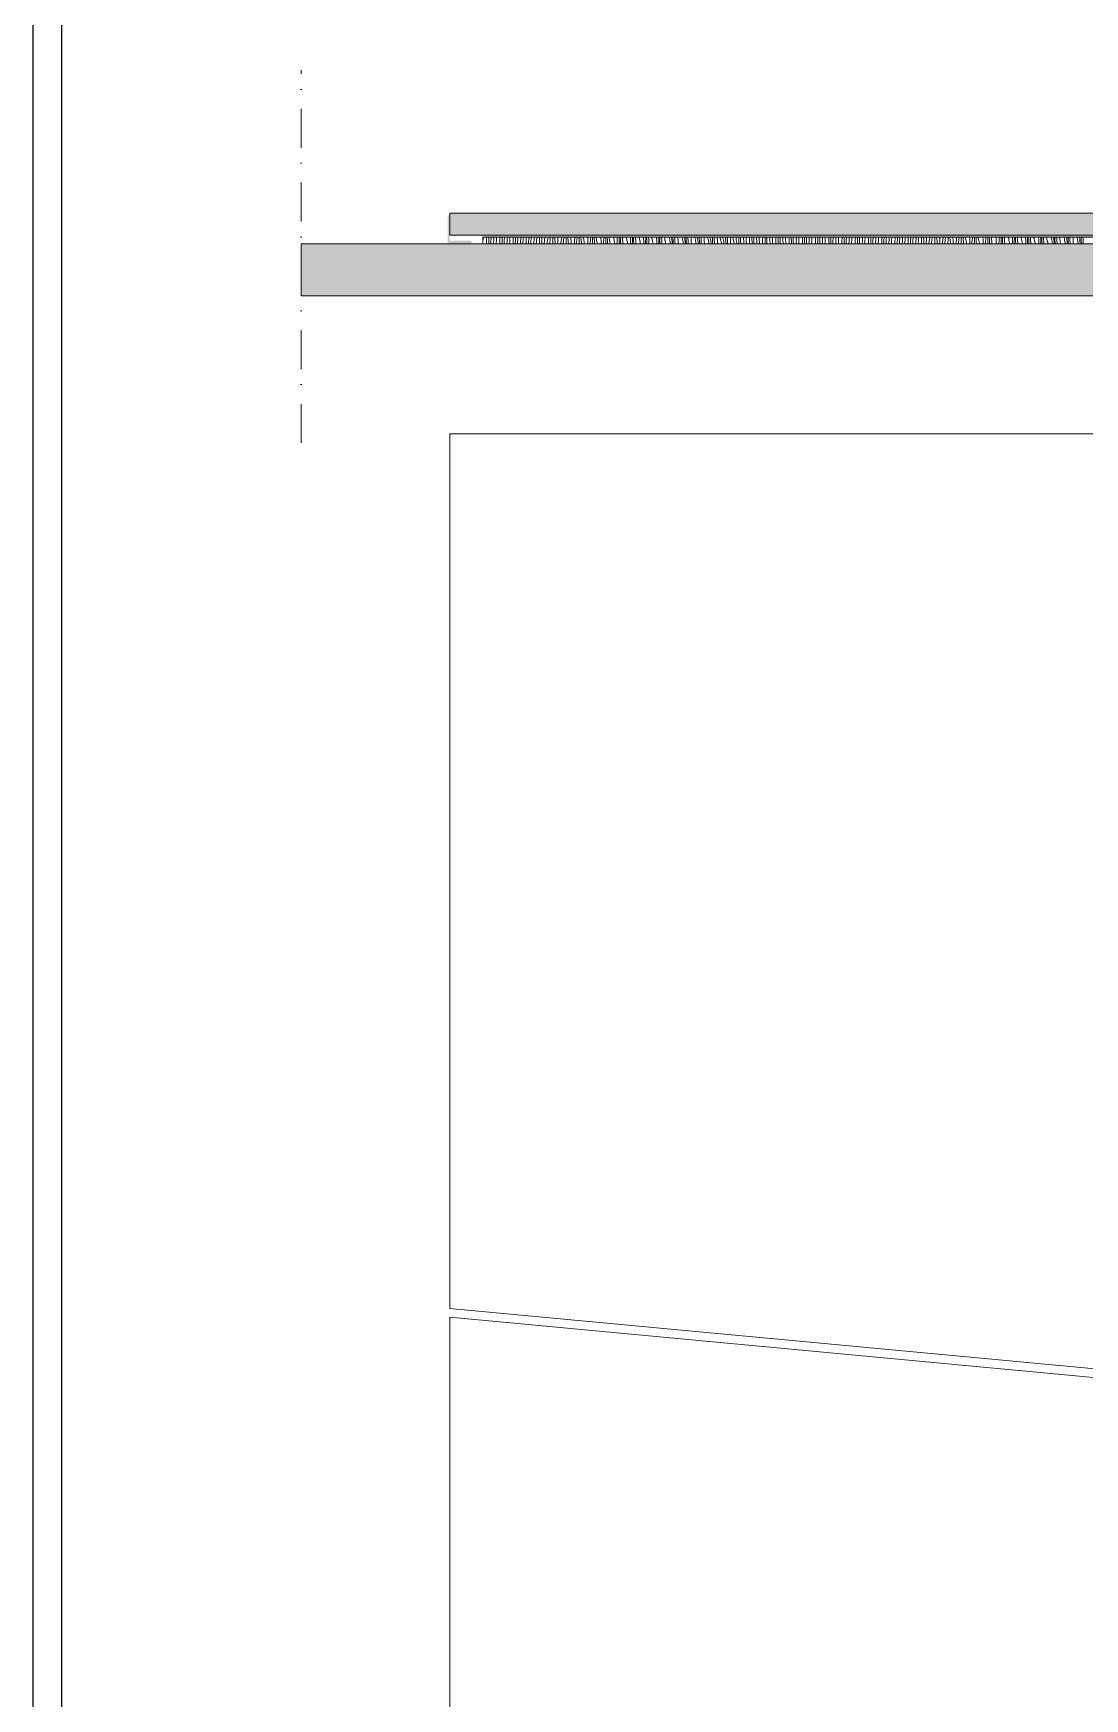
# Model space of a CAD drawing. Header units: millimetres. Extents: x -5804 to 56024, y 506 to 54141.
# Drawn here: x 689 to 10235, y 15632 to 30758 of the extents above; entities that cross this region are included whole.
import ezdxf

# ---------------------------------------------------------------- set-up
doc = ezdxf.new("R2010")
doc.units = ezdxf.units.MM
doc.linetypes.add('Dot & Dashed', pattern=[670.277762, 352.777767, -176.388884, 0, -141.111112])
for name, color, linetype, lineweight in [('02', 251, 'Continuous', 15), ('2D Drafting - General2', 251, 'Continuous', 15), ('2D Drafting - General5', 161, 'Continuous', 25), ('2D Drafting - General81', 251, 'Continuous', 20)]:
    doc.layers.add(name, color=color, linetype=linetype, lineweight=lineweight)

# ---------------------------------------------------------------- blocks, each defined once
blk = doc.blocks.new('*X34')
at = {"layer": '2D Drafting - General81', "linetype": 'Continuous'}
for p, q in [((-90451, -105185), (-90449, -105138)), ((-90451, -105197), (-90451, -105185)), ((-90449, -105138), (-90449, -105137)), ((-90418, -105145), (-90417, -105137)), ((-90418, -105185), (-90418, -105145)), ((-90418, -105197), (-90418, -105185)), ((-90398, -105195), (-90397, -105157)), ((-90398, -105197), (-90398, -105195)), ((-90397, -105157), (-90397, -105137)), ((-90379, -105197), (-90378, -105179)), ((-90378, -105179), (-90377, -105146)), ((-90377, -105146), (-90376, -105137)), ((-90354, -105186), (-90353, -105172)), ((-90354, -105197), (-90354, -105186)), ((-90353, -105172), (-90352, -105157)), ((-90352, -105157), (-90351, -105143)), ((-90351, -105143), (-90350, -105137)), ((-90330, -105197), (-90329, -105159)), ((-90329, -105159), (-90327, -105137)), ((-90298, -105197), (-90297, -105167)), ((-90297, -105167), (-90297, -105137)), ((-90278, -105197), (-90277, -105178)), ((-90277, -105178), (-90276, -105140)), ((-90276, -105140), (-90276, -105137)), ((-90258, -105197), (-90257, -105167)), ((-90257, -105167), (-90255, -105137)), ((-90233, -105193), (-90232, -105178)), ((-90233, -105197), (-90233, -105193)), ((-90232, -105178), (-90231, -105164)), ((-90231, -105164), (-90230, -105149)), ((-90230, -105149), (-90229, -105137)), ((-90209, -105197), (-90208, -105180)), ((-90208, -105180), (-90206, -105137)), ((-90177, -105148), (-90177, -105137)), ((-90177, -105188), (-90177, -105148)), ((-90177, -105197), (-90177, -105188)), ((-90157, -105197), (-90156, -105161)), ((-90156, -105161), (-90155, -105137)), ((-90137, -105188), (-90135, -105155)), ((-90137, -105197), (-90137, -105188)), ((-90135, -105155), (-90133, -105137)), ((-90112, -105197), (-90111, -105185)), ((-90111, -105185), (-90110, -105171)), ((-90110, -105171), (-90108, -105156)), ((-90108, -105156), (-90107, -105142)), ((-90107, -105142), (-90107, -105137)), ((-90088, -105197), (-90085, -105153)), ((-90085, -105153), (-90084, -105137)), ((-90057, -105170), (-90057, -105137)), ((-90057, -105197), (-90057, -105170)), ((-90037, -105197), (-90036, -105182)), ((-90036, -105182), (-90035, -105144)), ((-90035, -105144), (-90035, -105137)), ((-90016, -105197), (-90015, -105177)), ((-90015, -105177), (-90012, -105144)), ((-90012, -105144), (-90011, -105137)), ((-89990, -105192), (-89988, -105177)), ((-89990, -105197), (-89990, -105192)), ((-89988, -105177), (-89987, -105163)), ((-89987, -105163), (-89985, -105148)), ((-89985, -105148), (-89983, -105137)), ((-89967, -105197), (-89965, -105175)), ((-89965, -105175), (-89962, -105137)), ((-89937, -105151), (-89936, -105137)), ((-89937, -105191), (-89937, -105151)), ((-89937, -105197), (-89937, -105191)), ((-89915, -105165), (-89917, -105137)), ((-89916, -105197), (-89915, -105165)), ((-89895, -105197), (-89892, -105165)), ((-89892, -105165), (-89891, -105154)), ((-89891, -105154), (-89890, -105144)), ((-89890, -105144), (-89890, -105137)), ((-89868, -105197), (-89867, -105184)), ((-89867, -105184), (-89865, -105170)), ((-89865, -105170), (-89861, -105148)), ((-89861, -105148), (-89860, -105137)), ((-89845, -105196), (-89841, -105148)), ((-89845, -105197), (-89845, -105196)), ((-89841, -105148), (-89840, -105137)), ((-89817, -105173), (-89816, -105152)), ((-89817, -105197), (-89817, -105173)), ((-89816, -105152), (-89816, -105137)), ((-89797, -105152), (-89798, -105137)), ((-89795, -105186), (-89797, -105152)), ((-89795, -105197), (-89795, -105186)), ((-89773, -105197), (-89772, -105186)), ((-89771, -105143), (-89772, -105137)), ((-89772, -105186), (-89771, -105175)), ((-89770, -105154), (-89771, -105143)), ((-89771, -105175), (-89770, -105165)), ((-89770, -105165), (-89770, -105154)), ((-89746, -105197), (-89745, -105191)), ((-89745, -105191), (-89741, -105169)), ((-89741, -105169), (-89739, -105147)), ((-89739, -105147), (-89738, -105137)), ((-89723, -105197), (-89721, -105169)), ((-89721, -105169), (-89717, -105137)), ((-89696, -105152), (-89696, -105137)), ((-89696, -105173), (-89696, -105152)), ((-89696, -105194), (-89696, -105173)), ((-89696, -105197), (-89696, -105194)), ((-89679, -105138), (-89679, -105137)), ((-89677, -105173), (-89679, -105138)), ((-89675, -105197), (-89677, -105173)), ((-89654, -105143), (-89655, -105137)), ((-89652, -105154), (-89654, -105143)), ((-89651, -105164), (-89652, -105154)), ((-89650, -105175), (-89651, -105164)), ((-89651, -105197), (-89650, -105186)), ((-89651, -105197), (-89651, -105197)), ((-89650, -105186), (-89650, -105175)), ((-89622, -105197), (-89621, -105190)), ((-89621, -105190), (-89619, -105168)), ((-89619, -105168), (-89618, -105146)), ((-89618, -105146), (-89618, -105137)), ((-89601, -105190), (-89595, -105143)), ((-89601, -105197), (-89601, -105190)), ((-89595, -105143), (-89595, -105137)), ((-89576, -105152), (-89575, -105137)), ((-89576, -105173), (-89576, -105152)), ((-89576, -105194), (-89576, -105173)), ((-89576, -105197), (-89576, -105194)), ((-89559, -105159), (-89561, -105137)), ((-89557, -105194), (-89559, -105159)), ((-89557, -105197), (-89557, -105194)), ((-89539, -105144), (-89540, -105137)), ((-89536, -105154), (-89539, -105144)), ((-89534, -105164), (-89536, -105154)), ((-89532, -105175), (-89534, -105164)), ((-89531, -105186), (-89532, -105175)), ((-89530, -105196), (-89531, -105186)), ((-89530, -105197), (-89530, -105196)), ((-89500, -105197), (-89499, -105189)), ((-89498, -105145), (-89499, -105137)), ((-89499, -105189), (-89498, -105167)), ((-89498, -105167), (-89498, -105145)), ((-89479, -105197), (-89475, -105164)), ((-89475, -105157), (-89474, -105150)), ((-89475, -105164), (-89475, -105157)), ((-89474, -105150), (-89473, -105144)), ((-89473, -105144), (-89473, -105137)), ((-89456, -105173), (-89455, -105152)), ((-89456, -105194), (-89456, -105173)), ((-89456, -105197), (-89456, -105194)), ((-89455, -105152), (-89455, -105137)), ((-89441, -105145), (-89442, -105137)), ((-89439, -105180), (-89441, -105145)), ((-89438, -105197), (-89439, -105180)), ((-89419, -105165), (-89422, -105137)), ((-89416, -105175), (-89419, -105165)), ((-89414, -105186), (-89416, -105175)), ((-89412, -105196), (-89414, -105186)), ((-89412, -105197), (-89412, -105196)), ((-89380, -105144), (-89381, -105137)), ((-89378, -105166), (-89380, -105144)), ((-89377, -105188), (-89378, -105166)), ((-89378, -105197), (-89377, -105188)), ((-89357, -105197), (-89355, -105185)), ((-89355, -105178), (-89354, -105172)), ((-89355, -105185), (-89355, -105178)), ((-89354, -105172), (-89353, -105165)), ((-89353, -105158), (-89352, -105151)), ((-89353, -105165), (-89353, -105158)), ((-89352, -105144), (-89352, -105137)), ((-89352, -105137), (-89352, -105137)), ((-89352, -105151), (-89352, -105144)), ((-89336, -105195), (-89335, -105174)), ((-89336, -105197), (-89336, -105195)), ((-89335, -105153), (-89335, -105137)), ((-89335, -105174), (-89335, -105153)), ((-89321, -105167), (-89323, -105137)), ((-89319, -105197), (-89321, -105167)), ((-89302, -105158), (-89304, -105137)), ((-89299, -105186), (-89302, -105158)), ((-89296, -105196), (-89299, -105186)), ((-89296, -105197), (-89296, -105196)), ((-89263, -105143), (-89264, -105137)), ((-89260, -105165), (-89263, -105143)), ((-89258, -105187), (-89260, -105165)), ((-89258, -105197), (-89258, -105187)), ((-89234, -105193), (-89233, -105186)), ((-89234, -105197), (-89234, -105193)), ((-89233, -105179), (-89232, -105172)), ((-89233, -105186), (-89233, -105179)), ((-89232, -105158), (-89231, -105152)), ((-89232, -105165), (-89232, -105158)), ((-89232, -105172), (-89232, -105165)), ((-89231, -105137), (-89231, -105152)), ((-89215, -105174), (-89214, -105153)), ((-89215, -105195), (-89215, -105174)), ((-89215, -105197), (-89215, -105195)), ((-89214, -105153), (-89214, -105137)), ((-89203, -105153), (-89204, -105137)), ((-89201, -105188), (-89203, -105153)), ((-89201, -105197), (-89201, -105188)), ((-89184, -105150), (-89185, -105137)), ((-89182, -105179), (-89184, -105150)), ((-89180, -105197), (-89182, -105179)), ((-89147, -105143), (-89149, -105137)), ((-89143, -105164), (-89147, -105143)), ((-89139, -105186), (-89143, -105164)), ((-89139, -105197), (-89139, -105186)), ((-89112, -105137), (-89111, -105149)), ((-89112, -105187), (-89111, -105180)), ((-89112, -105193), (-89112, -105187)), ((-89112, -105197), (-89112, -105193)), ((-89111, -105149), (-89111, -105173)), ((-89111, -105180), (-89111, -105173)), ((-89095, -105195), (-89094, -105174)), ((-89095, -105197), (-89095, -105195)), ((-89094, -105153), (-89094, -105137)), ((-89094, -105174), (-89094, -105153)), ((-89084, -105139), (-89084, -105137)), ((-89083, -105174), (-89084, -105139)), ((-89082, -105197), (-89083, -105174)), ((-89066, -105143), (-89067, -105137)), ((-89064, -105171), (-89066, -105143)), ((-89062, -105197), (-89064, -105171)), ((-89034, -105139), (-89035, -105137)), ((-89033, -105143), (-89034, -105139)), ((-89027, -105164), (-89033, -105143)), ((-89023, -105186), (-89027, -105164)), ((-89021, -105197), (-89023, -105186)), ((-88993, -105137), (-88992, -105147)), ((-88992, -105147), (-88991, -105170)), ((-88991, -105170), (-88991, -105194)), ((-88991, -105197), (-88991, -105194)), ((-88973, -105143), (-88974, -105137)), ((-88974, -105137), (-88974, -105137)), ((-88974, -105174), (-88973, -105154)), ((-88974, -105195), (-88974, -105174)), ((-88974, -105197), (-88974, -105195)), ((-88973, -105148), (-88973, -105143)), ((-88973, -105154), (-88973, -105148)), ((-88964, -105160), (-88965, -105137)), ((-88963, -105195), (-88964, -105160)), ((-88963, -105197), (-88963, -105195)), ((-88946, -105164), (-88948, -105137)), ((-88944, -105193), (-88946, -105164)), ((-88944, -105197), (-88944, -105193)), ((-88918, -105141), (-88918, -105137)), ((-88918, -105144), (-88918, -105141)), ((-88917, -105148), (-88918, -105144)), ((-88916, -105152), (-88917, -105148)), ((-88915, -105156), (-88916, -105152)), ((-88914, -105160), (-88915, -105156)), ((-88913, -105164), (-88914, -105160)), ((-88907, -105185), (-88913, -105164)), ((-88905, -105197), (-88907, -105185)), ((-88875, -105137), (-88874, -105145)), ((-88874, -105145), (-88872, -105168)), ((-88872, -105168), (-88871, -105192)), ((-88871, -105192), (-88871, -105197)), ((-88855, -105143), (-88856, -105137)), ((-88856, -105137), (-88856, -105137)), ((-88854, -105148), (-88855, -105143)), ((-88854, -105153), (-88854, -105148)), ((-88854, -105159), (-88854, -105153)), ((-88853, -105164), (-88854, -105159)), ((-88854, -105196), (-88853, -105175)), ((-88854, -105197), (-88854, -105196)), ((-88853, -105169), (-88853, -105164)), ((-88853, -105175), (-88853, -105169)), ((-88845, -105147), (-88846, -105137)), ((-88844, -105181), (-88845, -105147)), ((-88843, -105197), (-88844, -105181)), ((-88828, -105157), (-88829, -105137)), ((-88826, -105185), (-88828, -105157)), ((-88825, -105197), (-88826, -105185)), ((-88799, -105141), (-88800, -105137)), ((-88798, -105154), (-88799, -105141)), ((-88798, -105158), (-88798, -105154)), ((-88798, -105162), (-88798, -105158)), ((-88797, -105166), (-88798, -105162)), ((-88797, -105170), (-88797, -105166)), ((-88796, -105173), (-88797, -105170)), ((-88795, -105177), (-88796, -105173)), ((-88794, -105181), (-88795, -105177)), ((-88793, -105185), (-88794, -105181)), ((-88790, -105197), (-88793, -105185)), ((-88759, -105137), (-88758, -105143)), ((-88758, -105143), (-88754, -105166)), ((-88754, -105166), (-88752, -105189)), ((-88752, -105189), (-88752, -105197)), ((-88738, -105137), (-88738, -105141)), ((-88738, -105141), (-88736, -105153)), ((-88736, -105158), (-88736, -105153)), ((-88735, -105164), (-88736, -105158)), ((-88734, -105169), (-88735, -105164)), ((-88734, -105174), (-88734, -105169)), ((-88734, -105180), (-88734, -105174)), ((-88733, -105185), (-88734, -105180)), ((-88733, -105191), (-88733, -105185)), ((-88733, -105196), (-88733, -105191)), ((-88733, -105197), (-88733, -105196)), ((-88725, -105168), (-88726, -105137)), ((-88724, -105197), (-88725, -105168)), ((-88709, -105149), (-88710, -105137)), ((-88708, -105178), (-88709, -105149)), ((-88707, -105197), (-88708, -105178)), ((-88680, -105148), (-88681, -105137)), ((-88679, -105162), (-88680, -105148)), ((-88678, -105175), (-88679, -105162)), ((-88678, -105179), (-88678, -105175)), ((-88678, -105183), (-88678, -105179)), ((-88677, -105187), (-88678, -105183)), ((-88677, -105191), (-88677, -105187)), ((-88676, -105195), (-88677, -105191)), ((-88676, -105197), (-88676, -105195)), ((-88642, -105137), (-88642, -105141)), ((-88642, -105141), (-88637, -105164)), ((-88637, -105164), (-88634, -105187)), ((-88634, -105187), (-88633, -105197)), ((-88621, -105137), (-88621, -105138)), ((-88621, -105138), (-88619, -105150)), ((-88619, -105150), (-88618, -105162)), ((-88618, -105162), (-88616, -105174)), ((-88615, -105180), (-88616, -105174)), ((-88615, -105185), (-88615, -105180)), ((-88614, -105190), (-88615, -105185)), ((-88614, -105196), (-88614, -105190)), ((-88614, -105197), (-88614, -105196)), ((-88606, -105154), (-88606, -105137)), ((-88605, -105189), (-88606, -105154)), ((-88605, -105197), (-88605, -105189)), ((-88590, -105142), (-88590, -105137)), ((-88589, -105171), (-88590, -105142)), ((-88588, -105197), (-88589, -105171)), ((-88561, -105143), (-88562, -105137)), ((-88561, -105156), (-88561, -105143)), ((-88560, -105170), (-88561, -105156)), ((-88559, -105183), (-88560, -105170)), ((-88558, -105196), (-88559, -105183)), ((-88558, -105197), (-88558, -105196)), ((-88527, -105137), (-88527, -105139)), ((-88527, -105139), (-88522, -105162)), ((-88522, -105162), (-88517, -105185)), ((-88517, -105185), (-88516, -105197)), ((-88504, -105137), (-88503, -105147)), ((-88503, -105147), (-88501, -105159)), ((-88501, -105159), (-88499, -105171)), ((-88499, -105171), (-88498, -105183)), ((-88498, -105183), (-88496, -105195)), ((-88496, -105197), (-88496, -105195)), ((-88487, -105140), (-88487, -105137)), ((-88486, -105175), (-88487, -105140)), ((-88485, -105197), (-88486, -105175)), ((-88470, -105163), (-88471, -105137)), ((-88469, -105192), (-88470, -105163)), ((-88469, -105197), (-88469, -105192)), ((-88442, -105138), (-88442, -105137)), ((-88442, -105151), (-88442, -105138)), ((-88441, -105164), (-88442, -105151)), ((-88441, -105177), (-88441, -105164)), ((-88440, -105191), (-88441, -105177)), ((-88440, -105197), (-88440, -105191)), ((-88413, -105137), (-88413, -105137)), ((-88413, -105137), (-88407, -105160)), ((-88407, -105160), (-88401, -105183)), ((-88401, -105183), (-88399, -105197)), ((-88389, -105137), (-88387, -105144)), ((-88387, -105144), (-88385, -105156)), ((-88385, -105156), (-88383, -105168)), ((-88383, -105168), (-88381, -105180)), ((-88381, -105180), (-88379, -105192)), ((-88379, -105192), (-88378, -105197)), ((-88368, -105138), (-88368, -105137)), ((-88367, -105143), (-88368, -105138)), ((-88367, -105147), (-88367, -105143)), ((-88367, -105152), (-88367, -105147)), ((-88367, -105157), (-88367, -105152)), ((-88366, -105161), (-88367, -105157)), ((-88366, -105196), (-88366, -105161)), ((-88366, -105197), (-88366, -105196)), ((-88351, -105156), (-88351, -105137)), ((-88350, -105184), (-88351, -105156)), ((-88349, -105197), (-88350, -105184)), ((-88323, -105145), (-88323, -105137)), ((-88322, -105159), (-88323, -105145)), ((-88322, -105172), (-88322, -105159)), ((-88321, -105185), (-88322, -105172)), ((-88321, -105197), (-88321, -105185)), ((-88300, -105137), (-88293, -105158)), ((-88293, -105158), (-88287, -105181)), ((-88287, -105181), (-88283, -105197)), ((-88272, -105141), (-88272, -105137)), ((-88272, -105141), (-88270, -105153)), ((-88270, -105153), (-88267, -105165)), ((-88267, -105165), (-88265, -105177)), ((-88265, -105177), (-88263, -105189)), ((-88263, -105189), (-88261, -105197)), ((-88248, -105145), (-88248, -105137)), ((-88248, -105150), (-88248, -105145)), ((-88248, -105155), (-88248, -105150)), ((-88248, -105159), (-88248, -105155)), ((-88247, -105164), (-88248, -105159)), ((-88247, -105169), (-88247, -105164)), ((-88247, -105173), (-88247, -105169)), ((-88247, -105178), (-88247, -105173)), ((-88246, -105183), (-88247, -105178)), ((-88246, -105197), (-88246, -105183)), ((-88231, -105143), (-88231, -105137)), ((-88231, -105137), (-88231, -105137)), ((-88231, -105148), (-88231, -105143)), ((-88231, -105177), (-88231, -105148)), ((-88230, -105197), (-88231, -105177)), ((-88203, -105153), (-88204, -105137)), ((-88203, -105167), (-88203, -105153)), ((-88202, -105180), (-88203, -105167)), ((-88202, -105193), (-88202, -105180)), ((-88202, -105197), (-88202, -105193)), ((-88180, -105157), (-88181, -105137)), ((-88180, -105157), (-88173, -105180)), ((-88173, -105180), (-88168, -105197)), ((-88152, -105162), (-88152, -105137)), ((-88152, -105162), (-88150, -105174)), ((-88150, -105174), (-88147, -105186)), ((-88147, -105186), (-88145, -105197)), ((-88128, -105166), (-88129, -105137)), ((-88128, -105171), (-88128, -105166)), ((-88128, -105176), (-88128, -105171)), ((-88127, -105180), (-88128, -105176)), ((-88127, -105185), (-88127, -105180)), ((-88127, -105190), (-88127, -105185)), ((-88127, -105194), (-88127, -105190)), ((-88127, -105197), (-88127, -105194)), ((-88112, -105142), (-88112, -105137)), ((-88112, -105147), (-88112, -105142)), ((-88112, -105153), (-88112, -105147)), ((-88111, -105158), (-88112, -105153)), ((-88111, -105164), (-88111, -105158)), ((-88111, -105169), (-88111, -105164)), ((-88110, -105197), (-88111, -105169)), ((-88085, -105150), (-88085, -105137)), ((-88083, -105174), (-88085, -105150)), ((-88083, -105188), (-88083, -105174)), ((-88082, -105197), (-88083, -105188)), ((-88060, -105178), (-88062, -105137)), ((-88060, -105178), (-88054, -105197)), ((-88032, -105144), (-88032, -105137)), ((-88032, -105183), (-88032, -105144)), ((-88032, -105183), (-88029, -105195)), ((-88029, -105195), (-88029, -105197)), ((-88009, -105149), (-88010, -105137)), ((-88008, -105188), (-88009, -105149)), ((-88008, -105192), (-88008, -105188)), ((-88008, -105197), (-88008, -105192)), ((-87992, -105146), (-87993, -105137)), ((-87992, -105152), (-87992, -105146)), ((-87992, -105157), (-87992, -105152)), ((-87992, -105163), (-87992, -105157)), ((-87992, -105168), (-87992, -105163)), ((-87991, -105174), (-87992, -105168)), ((-87991, -105180), (-87991, -105174)), ((-87991, -105185), (-87991, -105180)), ((-87991, -105191), (-87991, -105185)), ((-87991, -105197), (-87991, -105191)), ((-87966, -105147), (-87966, -105137)), ((-87965, -105172), (-87966, -105147)), ((-87963, -105196), (-87965, -105172)), ((-87963, -105197), (-87963, -105196)), ((-87942, -105152), (-87943, -105137)), ((-87940, -105197), (-87942, -105152)), ((-87912, -105165), (-87912, -105137)), ((-87912, -105197), (-87912, -105165)), ((-87889, -105171), (-87890, -105137)), ((-87888, -105197), (-87889, -105171)), ((-87872, -105167), (-87873, -105137)), ((-87872, -105173), (-87872, -105167)), ((-87872, -105179), (-87872, -105173)), ((-87872, -105184), (-87872, -105179)), ((-87872, -105190), (-87872, -105184)), ((-87871, -105195), (-87872, -105190)), ((-87871, -105197), (-87871, -105195)), ((-87847, -105144), (-87847, -105137)), ((-87846, -105169), (-87847, -105144)), ((-87844, -105193), (-87846, -105169)), ((-87844, -105197), (-87844, -105193)), ((-87822, -105173), (-87823, -105137)), ((-87821, -105197), (-87822, -105173)), ((-87792, -105186), (-87791, -105147)), ((-87792, -105197), (-87792, -105186)), ((-87791, -105147), (-87791, -105137)), ((-87770, -105154), (-87770, -105137)), ((-87769, -105192), (-87770, -105154)), ((-87769, -105197), (-87769, -105192)), ((-87753, -105156), (-87753, -105137)), ((-87752, -105189), (-87753, -105156)), ((-87752, -105194), (-87752, -105189)), ((-87752, -105197), (-87752, -105194)), ((-87728, -105141), (-87728, -105137)), ((-87727, -105166), (-87728, -105141)), ((-87726, -105190), (-87727, -105166)), ((-87725, -105197), (-87726, -105190)), ((-87704, -105146), (-87704, -105137)), ((-87702, -105194), (-87704, -105146)), ((-87702, -105197), (-87702, -105194)), ((-87672, -105197), (-87671, -105168)), ((-87671, -105168), (-87671, -105137)), ((-87650, -105175), (-87651, -105137)), ((-87650, -105197), (-87650, -105175)), ((-87633, -105144), (-87633, -105137)), ((-87633, -105177), (-87633, -105144)), ((-87632, -105197), (-87633, -105177)), ((-87608, -105139), (-87608, -105137)), ((-87608, -105163), (-87608, -105139)), ((-87607, -105187), (-87608, -105163)), ((-87606, -105197), (-87607, -105187)), ((-87584, -105168), (-87584, -105137)), ((-87583, -105197), (-87584, -105168)), ((-87551, -105150), (-87551, -105137)), ((-87551, -105189), (-87551, -105150)), ((-87551, -105197), (-87551, -105189)), ((-87531, -105158), (-87531, -105137)), ((-87530, -105196), (-87531, -105158)), ((-87530, -105197), (-87530, -105196)), ((-87513, -105165), (-87513, -105137)), ((-87513, -105197), (-87513, -105165)), ((-87488, -105160), (-87488, -105137)), ((-87488, -105184), (-87488, -105160)), ((-87487, -105197), (-87488, -105184)), ((-87464, -105141), (-87464, -105137)), ((-87464, -105189), (-87464, -105141)), ((-87463, -105197), (-87464, -105189)), ((-87431, -105171), (-87431, -105137)), ((-87431, -105197), (-87431, -105171)), ((-87411, -105141), (-87411, -105137)), ((-87411, -105179), (-87411, -105141)), ((-87410, -105197), (-87411, -105179)), ((-87393, -105153), (-87392, -105137)), ((-87393, -105186), (-87393, -105153)), ((-87393, -105197), (-87393, -105186)), ((-87368, -105157), (-87367, -105137)), ((-87368, -105181), (-87368, -105157)), ((-87368, -105197), (-87368, -105181)), ((-87344, -105162), (-87343, -105137)), ((-87344, -105197), (-87344, -105162)), ((-87311, -105153), (-87311, -105137)), ((-87311, -105192), (-87311, -105153)), ((-87311, -105197), (-87311, -105192)), ((-87291, -105162), (-87291, -105137)), ((-87291, -105197), (-87291, -105162)), ((-87273, -105174), (-87272, -105141)), ((-87273, -105197), (-87273, -105174)), ((-87272, -105141), (-87272, -105137)), ((-87248, -105178), (-87247, -105154)), ((-87248, -105197), (-87248, -105178)), ((-87247, -105154), (-87247, -105137)), ((-87224, -105183), (-87223, -105137)), ((-87224, -105197), (-87224, -105183)), ((-87191, -105174), (-87190, -105137)), ((-87191, -105197), (-87191, -105174)), ((-87171, -105183), (-87170, -105145)), ((-87171, -105197), (-87171, -105183)), ((-87170, -105145), (-87170, -105137)), ((-87153, -105195), (-87152, -105162)), ((-87153, -105197), (-87153, -105195)), ((-87152, -105162), (-87151, -105137)), ((-87128, -105197), (-87127, -105175)), ((-87127, -105151), (-87126, -105137)), ((-87127, -105175), (-87127, -105151)), ((-87104, -105197), (-87103, -105157)), ((-87103, -105157), (-87102, -105137)), ((-87071, -105195), (-87070, -105156)), ((-87071, -105197), (-87071, -105195)), ((-87070, -105156), (-87070, -105137)), ((-87051, -105197), (-87050, -105166)), ((-87050, -105166), (-87050, -105137)), ((-87032, -105183), (-87031, -105150)), ((-87032, -105197), (-87032, -105183)), ((-87031, -105150), (-87030, -105137)), ((-87007, -105196), (-87006, -105172)), ((-87007, -105197), (-87007, -105196)), ((-87006, -105157), (-87005, -105143)), ((-87006, -105172), (-87006, -105157)), ((-87005, -105143), (-87005, -105137)), ((-86983, -105178), (-86981, -105137)), ((-86983, -105197), (-86983, -105178)), ((-86950, -105138), (-86950, -105137)), ((-86950, -105177), (-86950, -105138)), ((-86950, -105197), (-86950, -105177)), ((-86930, -105149), (-86929, -105137)), ((-86930, -105187), (-86930, -105149)), ((-86930, -105197), (-86930, -105187)), ((-86912, -105197), (-86911, -105172)), ((-86911, -105172), (-86909, -105139)), ((-86909, -105139), (-86909, -105137)), ((-86887, -105197), (-86886, -105193)), ((-86886, -105179), (-86885, -105164)), ((-86886, -105193), (-86886, -105179)), ((-86885, -105164), (-86884, -105150)), ((-86884, -105150), (-86883, -105137)), ((-86863, -105197), (-86861, -105151)), ((-86861, -105151), (-86860, -105137)), ((-86830, -105159), (-86830, -105137)), ((-86830, -105197), (-86830, -105159)), ((-86810, -105170), (-86809, -105137)), ((-86810, -105197), (-86810, -105170)), ((-86791, -105193), (-86789, -105160)), ((-86791, -105197), (-86791, -105193)), ((-86789, -105160), (-86788, -105137)), ((-86766, -105197), (-86765, -105185)), ((-86765, -105185), (-86764, -105171)), ((-86764, -105171), (-86763, -105156)), ((-86763, -105156), (-86762, -105142)), ((-86762, -105142), (-86762, -105137)), ((-86742, -105197), (-86741, -105172)), ((-86741, -105172), (-86738, -105137)), ((-86710, -105180), (-86709, -105141)), ((-86710, -105197), (-86710, -105180)), ((-86709, -105141), (-86709, -105137)), ((-86690, -105197), (-86689, -105192)), ((-86689, -105192), (-86688, -105153)), ((-86688, -105153), (-86688, -105137)), ((-86670, -105197), (-86669, -105181)), ((-86669, -105181), (-86667, -105148)), ((-86667, -105148), (-86666, -105137)), ((-86644, -105192), (-86643, -105178)), ((-86644, -105197), (-86644, -105192)), ((-86643, -105178), (-86642, -105163)), ((-86642, -105163), (-86641, -105149)), ((-86641, -105149), (-86640, -105137)), ((-86621, -105194), (-86618, -105146)), ((-86621, -105197), (-86621, -105194)), ((-86618, -105146), (-86617, -105137)), ((-86590, -105197), (-86589, -105162)), ((-86589, -105162), (-86589, -105137)), ((-86569, -105197), (-86568, -105175)), ((-86568, -105175), (-86567, -105137)), ((-86549, -105197), (-86547, -105169)), ((-86547, -105169), (-86545, -105137)), ((-86523, -105197), (-86522, -105184)), ((-86522, -105184), (-86521, -105170)), ((-86521, -105170), (-86519, -105155)), ((-86519, -105155), (-86518, -105141)), ((-86518, -105141), (-86517, -105137)), ((-86499, -105197), (-86497, -105167)), ((-86497, -105167), (-86495, -105137)), ((-86469, -105144), (-86469, -105137)), ((-86469, -105183), (-86469, -105144)), ((-86469, -105197), (-86469, -105183)), ((-86447, -105158), (-86448, -105137)), ((-86448, -105196), (-86447, -105158)), ((-86448, -105197), (-86448, -105196)), ((-86427, -105190), (-86424, -105157)), ((-86427, -105197), (-86427, -105190)), ((-86424, -105157), (-86423, -105147)), ((-86423, -105147), (-86423, -105137)), ((-86401, -105191), (-86399, -105176)), ((-86401, -105197), (-86401, -105191)), ((-86399, -105176), (-86398, -105162)), ((-86398, -105162), (-86394, -105140)), ((-86394, -105140), (-86393, -105137)), ((-86378, -105197), (-86377, -105188)), ((-86377, -105188), (-86373, -105141)), ((-86373, -105141), (-86373, -105137)), ((-86349, -105144), (-86348, -105137)), ((-86349, -105165), (-86349, -105144)), ((-86349, -105197), (-86349, -105165)), ((-86329, -105144), (-86330, -105137)), ((-86327, -105179), (-86329, -105144)), ((-86327, -105197), (-86327, -105179)), ((-86306, -105197), (-86304, -105179)), ((-86304, -105179), (-86303, -105168)), ((-86303, -105146), (-86303, -105137)), ((-86303, -105157), (-86303, -105146)), ((-86303, -105168), (-86303, -105157)), ((-86279, -105197), (-86278, -105183)), ((-86278, -105183), (-86274, -105161)), ((-86274, -105161), (-86271, -105139)), ((-86271, -105139), (-86271, -105137)), ((-86256, -105197), (-86253, -105162)), ((-86253, -105162), (-86250, -105137)), ((-86229, -105186), (-86228, -105165)), ((-86229, -105197), (-86229, -105186)), ((-86228, -105144), (-86228, -105137)), ((-86228, -105165), (-86228, -105144)), ((-86209, -105165), (-86211, -105137)), ((-86207, -105197), (-86209, -105165)), ((-86184, -105146), (-86186, -105137)), ((-86183, -105157), (-86184, -105146)), ((-86184, -105197), (-86183, -105189)), ((-86183, -105168), (-86183, -105157)), ((-86182, -105178), (-86183, -105168)), ((-86183, -105189), (-86182, -105178)), ((-86156, -105197), (-86154, -105183)), ((-86154, -105183), (-86151, -105161)), ((-86151, -105161), (-86150, -105138)), ((-86150, -105138), (-86150, -105137)), ((-86134, -105197), (-86133, -105183)), ((-86133, -105183), (-86128, -105137)), ((-86109, -105197), (-86108, -105186)), ((-86108, -105145), (-86108, -105137)), ((-86108, -105166), (-86108, -105145)), ((-86108, -105186), (-86108, -105166)), ((-86092, -105152), (-86092, -105137)), ((-86089, -105186), (-86092, -105152)), ((-86088, -105197), (-86089, -105186)), ((-86069, -105146), (-86071, -105137)), ((-86066, -105157), (-86069, -105146)), ((-86064, -105167), (-86066, -105157)), ((-86063, -105178), (-86064, -105167)), ((-86062, -105189), (-86063, -105178)), ((-86062, -105197), (-86062, -105189)), ((-86033, -105197), (-86031, -105182)), ((-86031, -105182), (-86030, -105160)), ((-86030, -105160), (-86030, -105137)), ((-86030, -105137), (-86030, -105137)), ((-86012, -105197), (-86008, -105157)), ((-86008, -105157), (-86007, -105150)), ((-86007, -105150), (-86006, -105143)), ((-86006, -105143), (-86006, -105137)), ((-85988, -105145), (-85987, -105137)), ((-85988, -105166), (-85988, -105145)), ((-85988, -105187), (-85988, -105166)), ((-85988, -105197), (-85988, -105187)), ((-85974, -105138), (-85974, -105137)), ((-85972, -105173), (-85974, -105138)), ((-85970, -105197), (-85972, -105173)), ((-85952, -105157), (-85954, -105137)), ((-85949, -105168), (-85952, -105157)), ((-85946, -105178), (-85949, -105168)), ((-85944, -105189), (-85946, -105178)), ((-85943, -105197), (-85944, -105189)), ((-85910, -105159), (-85912, -105137)), ((-85911, -105197), (-85910, -105181)), ((-85910, -105181), (-85910, -105159)), ((-85890, -105197), (-85888, -105178)), ((-85888, -105178), (-85887, -105171)), ((-85887, -105171), (-85886, -105164)), ((-85886, -105164), (-85885, -105157)), ((-85885, -105150), (-85884, -105143)), ((-85885, -105157), (-85885, -105150)), ((-85884, -105143), (-85884, -105137)), ((-85868, -105187), (-85867, -105166)), ((-85868, -105197), (-85868, -105187)), ((-85867, -105145), (-85867, -105137)), ((-85867, -105166), (-85867, -105145)), ((-85853, -105159), (-85855, -105137)), ((-85851, -105194), (-85853, -105159)), ((-85851, -105197), (-85851, -105194)), ((-85834, -105150), (-85835, -105137)), ((-85832, -105178), (-85834, -105150)), ((-85829, -105189), (-85832, -105178)), ((-85827, -105197), (-85829, -105189)), ((-85792, -105158), (-85795, -105137)), ((-85790, -105180), (-85792, -105158)), ((-85790, -105197), (-85790, -105180)), ((-85767, -105192), (-85766, -105185)), ((-85767, -105197), (-85767, -105192)), ((-85766, -105185), (-85765, -105178)), ((-85765, -105172), (-85764, -105165)), ((-85765, -105178), (-85765, -105172)), ((-85764, -105137), (-85764, -105144)), ((-85764, -105151), (-85764, -105144)), ((-85764, -105158), (-85764, -105151)), ((-85764, -105165), (-85764, -105158)), ((-85748, -105197), (-85747, -105187)), ((-85747, -105145), (-85747, -105137)), ((-85747, -105166), (-85747, -105145)), ((-85747, -105187), (-85747, -105166)), ((-85735, -105145), (-85735, -105137)), ((-85733, -105180), (-85735, -105145)), ((-85732, -105197), (-85733, -105180)), ((-85717, -105143), (-85717, -105137)), ((-85714, -105171), (-85717, -105143)), ((-85712, -105197), (-85714, -105171)), ((-85675, -105157), (-85679, -105137)), ((-85672, -105179), (-85675, -105157)), ((-85670, -105197), (-85672, -105179)), ((-85645, -105193), (-85644, -105186)), ((-85645, -105197), (-85645, -105193)), ((-85644, -105137), (-85644, -105142)), ((-85644, -105142), (-85644, -105165)), ((-85644, -105172), (-85644, -105165)), ((-85644, -105179), (-85644, -105172)), ((-85644, -105186), (-85644, -105179)), ((-85627, -105167), (-85626, -105146)), ((-85627, -105188), (-85627, -105167)), ((-85627, -105197), (-85627, -105188)), ((-85626, -105146), (-85626, -105137)), ((-85615, -105166), (-85616, -105137)), ((-85614, -105197), (-85615, -105166)), ((-85596, -105164), (-85598, -105137)), ((-85594, -105192), (-85596, -105164)), ((-85594, -105197), (-85594, -105192)), ((-85560, -105156), (-85565, -105137)), ((-85555, -105178), (-85560, -105156)), ((-85552, -105197), (-85555, -105178)), ((-85525, -105137), (-85525, -105139)), ((-85525, -105139), (-85523, -105163)), ((-85524, -105193), (-85523, -105186)), ((-85524, -105197), (-85524, -105193)), ((-85523, -105163), (-85523, -105186)), ((-85507, -105188), (-85506, -105167)), ((-85507, -105197), (-85507, -105188)), ((-85506, -105141), (-85506, -105137)), ((-85506, -105146), (-85506, -105141)), ((-85506, -105167), (-85506, -105146)), ((-85496, -105153), (-85497, -105137)), ((-85495, -105188), (-85496, -105153)), ((-85495, -105197), (-85495, -105188)), ((-85478, -105157), (-85480, -105137)), ((-85476, -105185), (-85478, -105157)), ((-85475, -105197), (-85476, -105185)), ((-85449, -105141), (-85450, -105137)), ((-85450, -105137), (-85450, -105137)), ((-85448, -105145), (-85449, -105141)), ((-85448, -105149), (-85448, -105145)), ((-85447, -105152), (-85448, -105149)), ((-85445, -105156), (-85447, -105152)), ((-85439, -105178), (-85445, -105156)), ((-85435, -105197), (-85439, -105178)), ((-85407, -105137), (-85407, -105137)), ((-85407, -105137), (-85405, -105161)), ((-85405, -105161), (-85403, -105184)), ((-85403, -105184), (-85403, -105197)), ((-85387, -105140), (-85387, -105137)), ((-85386, -105146), (-85387, -105140)), ((-85386, -105151), (-85386, -105146)), ((-85386, -105156), (-85386, -105151)), ((-85386, -105162), (-85386, -105156)), ((-85386, -105167), (-85386, -105162)), ((-85386, -105188), (-85386, -105167)), ((-85386, -105197), (-85386, -105188)), ((-85378, -105139), (-85378, -105137)), ((-85376, -105174), (-85378, -105139)), ((-85375, -105197), (-85376, -105174)), ((-85360, -105149), (-85361, -105137)), ((-85358, -105178), (-85360, -105149)), ((-85357, -105197), (-85358, -105178)), ((-85331, -105146), (-85331, -105137)), ((-85330, -105150), (-85331, -105146)), ((-85330, -105154), (-85330, -105150)), ((-85330, -105158), (-85330, -105154)), ((-85329, -105162), (-85330, -105158)), ((-85328, -105166), (-85329, -105162)), ((-85328, -105170), (-85328, -105166)), ((-85327, -105174), (-85328, -105170)), ((-85325, -105177), (-85327, -105174)), ((-85320, -105197), (-85325, -105177)), ((-85289, -105137), (-85287, -105158)), ((-85287, -105158), (-85284, -105182)), ((-85284, -105182), (-85284, -105197)), ((-85270, -105137), (-85269, -105146)), ((-85268, -105151), (-85269, -105146)), ((-85267, -105156), (-85268, -105151)), ((-85267, -105162), (-85267, -105156)), ((-85266, -105167), (-85267, -105162)), ((-85266, -105172), (-85266, -105167)), ((-85266, -105178), (-85266, -105172)), ((-85265, -105183), (-85266, -105178)), ((-85266, -105188), (-85265, -105183)), ((-85266, -105197), (-85266, -105188)), ((-85257, -105160), (-85258, -105137)), ((-85256, -105195), (-85257, -105160)), ((-85256, -105197), (-85256, -105195)), ((-85241, -105142), (-85242, -105137)), ((-85240, -105170), (-85241, -105142)), ((-85238, -105197), (-85240, -105170)), ((-85212, -105141), (-85213, -105137)), ((-85212, -105154), (-85212, -105141)), ((-85211, -105167), (-85212, -105154)), ((-85210, -105171), (-85211, -105167)), ((-85210, -105175), (-85210, -105171)), ((-85210, -105179), (-85210, -105175)), ((-85209, -105183), (-85210, -105179)), ((-85208, -105187), (-85209, -105183)), ((-85207, -105191), (-85208, -105187)), ((-85206, -105195), (-85207, -105191)), ((-85206, -105197), (-85206, -105195)), ((-85173, -105137), (-85170, -105156)), ((-85170, -105156), (-85167, -105179)), ((-85167, -105179), (-85165, -105197)), ((-85152, -105137), (-85151, -105142)), ((-85151, -105142), (-85150, -105154)), ((-85150, -105154), (-85149, -105167)), ((-85148, -105172), (-85149, -105167)), ((-85147, -105177), (-85148, -105172)), ((-85146, -105183), (-85147, -105177)), ((-85146, -105188), (-85146, -105183)), ((-85146, -105193), (-85146, -105188)), ((-85146, -105197), (-85146, -105193)), ((-85138, -105147), (-85138, -105137)), ((-85137, -105181), (-85138, -105147)), ((-85137, -105197), (-85137, -105181)), ((-85121, -105163), (-85122, -105137)), ((-85120, -105192), (-85121, -105163)), ((-85120, -105197), (-85120, -105192)), ((-85093, -105149), (-85094, -105137)), ((-85092, -105162), (-85093, -105149)), ((-85091, -105175), (-85092, -105162)), ((-85091, -105189), (-85091, -105175)), ((-85090, -105193), (-85091, -105189)), ((-85090, -105197), (-85090, -105193)), ((-85090, -105197), (-85090, -105197)), ((-85058, -105137), (-85054, -105154)), ((-85054, -105154), (-85050, -105177)), ((-85050, -105177), (-85047, -105197)), ((-85035, -105137), (-85035, -105139)), ((-85035, -105139), (-85033, -105151)), ((-85033, -105151), (-85031, -105163)), ((-85031, -105163), (-85030, -105176)), ((-85030, -105176), (-85028, -105188)), ((-85028, -105193), (-85028, -105188)), ((-85027, -105197), (-85028, -105193)), ((-85018, -105168), (-85019, -105137)), ((-85017, -105197), (-85018, -105168)), ((-85002, -105156), (-85003, -105137)), ((-85001, -105184), (-85002, -105156)), ((-85001, -105197), (-85001, -105184))]:
    blk.add_line(p, q, dxfattribs=at)
blk = doc.blocks.new('Wype_nienie_45')
at = {"layer": '2D Drafting - General2', "linetype": 'Continuous'}
for p, q in [((-81566, -105137), (-90452, -105137)), ((-90452, -105137), (-90452, -105197)), ((-90452, -105197), (-81566, -105197))]:
    blk.add_line(p, q, dxfattribs=at)
at = {"layer": '2D Drafting - General81', "linetype": 'Continuous'}
blk.add_blockref('*X34', (0, 0), dxfattribs=at)

msp = doc.modelspace()

# ---------------------------------------------------------------- hatches: boundary and pattern name
at = {"layer": '02', "linetype": 'Continuous'}
msp.add_hatch(color=256, dxfattribs=at).paths.add_polyline_path([(4670.13, 28875.27), (4470.13, 28875.27), (4470.13, 29105.27), (4450.13, 29105.27), (4450.13, 28855.27), (4670.13, 28855.27)], flags=0)
at = {"layer": '2D Drafting - General81', "linetype": 'Continuous'}
h = msp.add_hatch(dxfattribs=at)
h.set_pattern_fill('BETON', color=256, style=0, pattern_type=2)
h.set_pattern_definition([(45, (95222.02, 134042.17), (-70.71068, 70.71068), [75, -25]), (45, (95222.02, 134112.89), (-70.71068, 70.71068), [75, -25])])
h.paths.add_polyline_path([(13955.78, 29125.27), (4470.13, 29125.27), (4470.13, 29075.27), (4470.13, 28925.27), (13955.78, 28925.27)])
for points in [[(13655.78, 28925.27), (4770.13, 28925.27), (4770.13, 28905.27), (13655.78, 28905.27)], [(4670.13, 28855.27), (4450.49, 28855.27), (4450.49, 28845.27), (4670.13, 28845.27)]]:
    msp.add_hatch(color=256, dxfattribs=at).paths.add_polyline_path(points, flags=0)
h = msp.add_hatch(dxfattribs=at)
h.set_pattern_fill('SOLID___DASHED', color=256, style=0, pattern_type=2)
h.set_pattern_definition([(45, (95222.02, 134042.17), (-70.71068, 70.71068), []), (45, (95186.66, 134077.53), (-70.71068, 70.71068), [75, -25])])
h.paths.add_polyline_path([(48488.23, 28371.7), (48488.23, 28845.27), (3122.03, 28845.27), (3122.03, 28371.7)])

# ---------------------------------------------------------------- linework, layer by layer
at = {"layer": '2D Drafting - General2', "linetype": 'Dot & Dashed'}
msp.add_line((3122.03, 27037.24), (3122.03, 30422.5), dxfattribs=at)
at = {"layer": '2D Drafting - General2', "linetype": 'Continuous', "flags": 128}
for points in [[(13955.78, 29125.27), (4470.13, 29125.27), (4470.13, 29075.27), (4470.13, 28925.27), (13955.78, 28925.27)], [(48488.23, 28845.27), (3122.03, 28845.27), (3122.03, 28371.7), (48488.23, 28371.7)], [(12012.02, 18469.07), (10575.45, 27118.99), (4470.13, 27118.99), (4470.13, 19176.4)], [(13890.38, 7158.99), (12025.58, 18387.45), (4470.13, 19096.05), (4470.13, 7158.99)]]:
    msp.add_lwpolyline(points, close=True, dxfattribs=at)
at = {"layer": '2D Drafting - General5', "linetype": 'Continuous'}
for p, q in [((688.71, 26005.56), (688.71, 54141.1)), ((948.35, 26265.2), (948.35, 53881.46)), ((948.35, 765.22), (948.35, 26265.2)), ((688.71, 505.58), (688.71, 26005.56))]:
    msp.add_line(p, q, dxfattribs=at)

# ---------------------------------------------------------------- block references
at = {"layer": '2D Drafting - General81', "linetype": 'Continuous'}
msp.add_blockref('Wype_nienie_45', (95222.02, 134042.17), dxfattribs=at)

doc.saveas('drawing.dxf')
